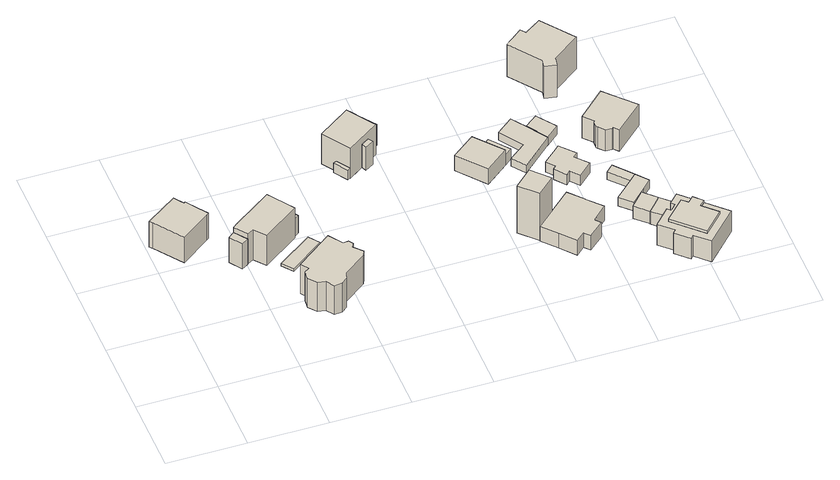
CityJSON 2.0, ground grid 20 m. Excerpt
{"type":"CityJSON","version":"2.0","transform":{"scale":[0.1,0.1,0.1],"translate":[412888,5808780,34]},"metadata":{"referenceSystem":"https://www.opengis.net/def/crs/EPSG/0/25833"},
"CityObjects":{
"building1":{"type":"Building","attributes":{"Gemeindeschluessel":"11000009","function":"31001_1010"},"address":[{"country":"Germany","locality":"Berlin","thoroughfareNumber":"28","thoroughfareName":"Im Haselwinkel"}],"children":["building1-1","building1-2"]},
"building1-1":{"type":"BuildingPart","attributes":{"BezugspunktDach":"2200","measuredHeight":10,"storeysAboveGround":2},"parents":["building1"],"geometry":[{"type":"Solid","lod":"1","boundaries":[[[[0,1,2,3,4,5,6,7,8]],[[9,10,11,12,13,14,15,16,17]],[[9,17,8,7]],[[10,9,7,6]],[[11,10,6,5]],[[12,11,5,4],[18,19,20,21]],[[13,12,4,3]],[[14,13,3,2]],[[15,14,2,1]],[[16,15,1,0]],[[17,16,0,8]],[[20,19,18,21]]]]}]},
"building1-2":{"type":"BuildingPart","attributes":{"BezugspunktDach":"2200","measuredHeight":3.92,"storeysAboveGround":2},"parents":["building1"],"geometry":[{"type":"MultiSurface","lod":"1","boundaries":[[[20,22,23,21]],[[24,25,19,18]],[[24,18,21,23]],[[25,24,23,22]],[[19,25,22,20]],[[26,18,19,27,20,21]]]}]},
"building2":{"type":"Building","attributes":{"Gemeindeschluessel":"11000009","BezugspunktDach":"2200","function":"31001_2000","measuredHeight":7.88,"storeysAboveGround":1},"address":[{"country":"Germany","locality":"Berlin","thoroughfareNumber":"30 (1)","thoroughfareName":"Im Haselwinkel"}],"geometry":[{"type":"Solid","lod":"1","boundaries":[[[[28,29,30,31]],[[32,33,34,35]],[[32,35,31,30]],[[33,32,30,29]],[[34,33,29,28]],[[35,34,28,31]]]]}]},
"building3":{"type":"Building","attributes":{"Gemeindeschluessel":"11000009","function":"31001_1010"},"address":[{"country":"Germany","locality":"Berlin","thoroughfareNumber":"30","thoroughfareName":"Im Haselwinkel"}],"children":["building3-1","building3-2"]},
"building3-1":{"type":"BuildingPart","attributes":{"BezugspunktDach":"2200","measuredHeight":11.78,"storeysAboveGround":2},"parents":["building3"],"geometry":[{"type":"MultiSurface","lod":"1","boundaries":[[[36,37,38,39,40,41,42,43]],[[44,45,46,47,48,49,50,51]],[[44,51,43,42]],[[45,44,42,41]],[[46,45,41,40]],[[52,53,54,55,47,46,40,39]],[[48,47,39,38]],[[49,48,38,37]],[[50,49,37,36]],[[51,50,36,43]],[[55,54,53,52]]]}]},
"building3-2":{"type":"BuildingPart","attributes":{"BezugspunktDach":"2200","measuredHeight":5.42,"storeysAboveGround":2},"parents":["building3"],"geometry":[{"type":"Solid","lod":"1","boundaries":[[[[52,56,57,53]],[[58,59,55,54]],[[58,54,53,57]],[[59,58,57,56]],[[55,59,56,52]],[[54,55,52,53]]]]}]},
"building4":{"type":"Building","attributes":{"Gemeindeschluessel":"11000009","BezugspunktDach":"2200","function":"31001_1010","measuredHeight":9.08,"storeysAboveGround":2},"address":[{"country":"Germany","locality":"Berlin","thoroughfareNumber":"32","thoroughfareName":"Im Haselwinkel"}],"geometry":[{"type":"Solid","lod":"1","boundaries":[[[[60,61,62,63,64,65,66,67,68,69,70,71,72,73,74,75,76]],[[77,78,79,80,81,82,83,84,85,86,87,88,89,90,91,92,93]],[[77,93,76,75]],[[78,77,75,74]],[[79,78,74,73]],[[80,79,73,72]],[[81,80,72,71]],[[82,81,71,70]],[[83,82,70,69]],[[84,83,69,68]],[[85,84,68,67]],[[86,85,67,66]],[[87,86,66,65]],[[88,87,65,64]],[[89,88,64,63]],[[90,89,63,62]],[[91,90,62,61]],[[92,91,61,60]],[[93,92,60,76]]]]}]},
"building5":{"type":"Building","attributes":{"Gemeindeschluessel":"11000009","BezugspunktDach":"2200","function":"31001_2000","measuredHeight":0.751,"storeysAboveGround":1},"address":[{"country":"Germany","locality":"Berlin","thoroughfareNumber":"30 (2)","thoroughfareName":"Im Haselwinkel"}],"geometry":[{"type":"Solid","lod":"1","boundaries":[[[[94,95,96,97]],[[98,99,100,101]],[[98,101,97,96]],[[99,98,96,95]],[[100,99,95,94]],[[101,100,94,97]]]]}]},
"building6":{"type":"Building","attributes":{"Gemeindeschluessel":"11000009","function":"31001_1010"},"address":[{"country":"Germany","locality":"Berlin","thoroughfareNumber":"29","thoroughfareName":"Im Haselwinkel"}],"children":["building6-1","building6-2","building6-3","building6-4"]},
"building6-1":{"type":"BuildingPart","attributes":{"BezugspunktDach":"2200","measuredHeight":10.92,"storeysAboveGround":2},"parents":["building6"],"geometry":[{"type":"MultiSurface","lod":"1","boundaries":[[[102,103,104,105,106,107]],[[108,109,110,111,112,113]],[[108,113,107,106]],[[109,108,106,105]],[[114,115,105,104]],[[111,110,104,103]],[[112,111,103,102],[116,117,118,119]],[[113,112,120,121,122,123,102,107]],[[110,109,115,114]],[[118,117,116,119]],[[123,122,121,120]]]}]},
"building6-2":{"type":"BuildingPart","attributes":{"BezugspunktDach":"2200","measuredHeight":3.04,"storeysAboveGround":2},"parents":["building6"],"geometry":[{"type":"Solid","lod":"1","boundaries":[[[[124,123,122,125]],[[121,120,126,127]],[[121,127,125,122]],[[126,120,123,124]],[[127,126,124,125]],[[121,122,123,120]]]]}]},
"building6-3":{"type":"BuildingPart","attributes":{"BezugspunktDach":"2200","measuredHeight":6.62,"storeysAboveGround":2},"parents":["building6"],"geometry":[{"type":"Solid","lod":"1","boundaries":[[[[114,128,129,115]],[[130,131,110,109]],[[130,109,115,129]],[[131,130,129,128]],[[110,131,128,114]],[[110,114,115,109]]]]}]},
"building6-4":{"type":"BuildingPart","attributes":{"BezugspunktDach":"2200","measuredHeight":7.17,"storeysAboveGround":2},"parents":["building6"],"geometry":[{"type":"Solid","lod":"1","boundaries":[[[[132,133,119,118]],[[116,134,135,117]],[[134,116,119,133]],[[135,134,133,132]],[[117,135,132,118]],[[116,117,118,119]]]]}]},
"building7":{"type":"Building","attributes":{"Gemeindeschluessel":"11000009","BezugspunktDach":"2200","function":"51009_1610","measuredHeight":3,"storeysAboveGround":0},"address":[{"country":"Germany","locality":"Berlin"}],"geometry":[{"type":"Solid","lod":"1","boundaries":[[[[136,137,138,139]],[[140,130,109,108]],[[140,108,139,138]],[[130,140,138,137]],[[109,130,137,136]],[[108,109,136,139]]]]}]},
"building8":{"type":"Building","attributes":{"Gemeindeschluessel":"11000009","BezugspunktDach":"2200","function":"31001_2000","measuredHeight":14.79,"storeysAboveGround":1},"address":[{"country":"Germany","locality":"Berlin","thoroughfareNumber":"35 (1)","thoroughfareName":"Im Haselwinkel"}],"geometry":[{"type":"Solid","lod":"1","boundaries":[[[[141,142,143,144]],[[145,146,147,148]],[[145,148,144,143]],[[146,145,143,142]],[[147,146,142,141]],[[148,147,141,144]]]]}]},
"building9":{"type":"Building","attributes":{"Gemeindeschluessel":"11000009","function":"31001_1010"},"address":[{"country":"Germany","locality":"Berlin","thoroughfareNumber":"33","thoroughfareName":"Im Haselwinkel"}],"children":["building9-1","building9-2"]},
"building9-1":{"type":"BuildingPart","attributes":{"BezugspunktDach":"2200","measuredHeight":6.4,"storeysAboveGround":1},"parents":["building9"],"geometry":[{"type":"MultiSurface","lod":"1","boundaries":[[[149,150,151,152]],[[153,154,155,156]],[[153,156,152,151]],[[157,158,159,153,151,150]],[[155,154,150,149]],[[156,155,149,152]],[[160,154,161,159,158,157]]]}]},
"building9-2":{"type":"BuildingPart","attributes":{"BezugspunktDach":"2200","measuredHeight":3.19,"storeysAboveGround":1},"parents":["building9"],"geometry":[{"type":"Solid","lod":"1","boundaries":[[[[157,162,163,158]],[[164,165,154,159]],[[164,159,158,163]],[[165,164,163,162]],[[154,165,162,157]],[[159,154,157,158]]]]}]},
"building10":{"type":"Building","attributes":{"Gemeindeschluessel":"11000009","BezugspunktDach":"2200","function":"31001_1010","measuredHeight":5.5,"storeysAboveGround":1},"address":[{"country":"Germany","locality":"Berlin","thoroughfareNumber":"35","thoroughfareName":"Im Haselwinkel"}],"geometry":[{"type":"Solid","lod":"1","boundaries":[[[[166,167,168,169,170,171,172,173,174,175,176,177]],[[178,179,180,181,182,183,184,185,186,187,188,189]],[[178,189,177,176]],[[179,178,176,175]],[[180,179,175,174]],[[181,180,174,173]],[[182,181,173,172]],[[183,182,172,171]],[[184,183,171,170]],[[185,184,170,169]],[[186,185,169,168]],[[187,186,168,167]],[[188,187,167,166]],[[189,188,166,177]]]]}]},
"building11":{"type":"Building","attributes":{"Gemeindeschluessel":"11000009","BezugspunktDach":"2200","function":"31001_2000","measuredHeight":2.38,"storeysAboveGround":1},"address":[{"country":"Germany","locality":"Berlin","thoroughfareNumber":"33 (1)","thoroughfareName":"Im Haselwinkel"}],"geometry":[{"type":"Solid","lod":"1","boundaries":[[[[190,191,192,193,194,195,196]],[[197,198,199,200,201,202,203]],[[197,203,196,195]],[[198,197,195,194]],[[199,198,194,193]],[[200,199,193,192]],[[201,200,192,191]],[[202,201,191,190]],[[203,202,190,196]]]]}]},
"building12":{"type":"Building","attributes":{"Gemeindeschluessel":"11000009","BezugspunktDach":"2200","function":"31001_1010","measuredHeight":4.69,"storeysAboveGround":1},"address":[{"country":"Germany","locality":"Berlin","thoroughfareNumber":"35 (3)","thoroughfareName":"Im Haselwinkel"}],"geometry":[{"type":"Solid","lod":"1","boundaries":[[[[204,205,206,207,208,209,210,211,212,213,214]],[[215,216,217,218,219,220,221,222,223,224,225]],[[215,225,214,213]],[[216,215,213,212]],[[217,216,212,211]],[[218,217,211,210]],[[219,218,210,209]],[[220,219,209,208]],[[221,220,208,207]],[[222,221,207,206]],[[223,222,206,205]],[[224,223,205,204]],[[225,224,204,214]]]]}]},
"building13":{"type":"Building","attributes":{"Gemeindeschluessel":"11000009","BezugspunktDach":"2200","function":"31001_2000","measuredHeight":3.27,"storeysAboveGround":1},"address":[{"country":"Germany","locality":"Berlin","thoroughfareNumber":"20 (1)","thoroughfareName":"Bogenstraße"}],"geometry":[{"type":"Solid","lod":"1","boundaries":[[[[226,227,228,229]],[[230,231,232,233]],[[230,233,229,228]],[[231,230,228,227]],[[232,231,227,226]],[[233,232,226,229]]]]}]},
"building14":{"type":"Building","attributes":{"Gemeindeschluessel":"11000009","BezugspunktDach":"2200","function":"31001_2723","measuredHeight":4.35,"storeysAboveGround":1},"address":[{"country":"Germany","locality":"Berlin","thoroughfareNumber":"37 (2)","thoroughfareName":"Im Haselwinkel"}],"geometry":[{"type":"Solid","lod":"1","boundaries":[[[[234,235,236,237,238]],[[239,240,241,242,243]],[[239,243,238,237]],[[240,239,237,236]],[[241,240,236,235]],[[242,241,235,234]],[[243,242,234,238]]]]}]},
"building15":{"type":"Building","attributes":{"Gemeindeschluessel":"11000009","BezugspunktDach":"2200","function":"31001_2000","measuredHeight":2.53,"storeysAboveGround":1},"address":[{"country":"Germany","locality":"Berlin","thoroughfareNumber":"35 (2)","thoroughfareName":"Im Haselwinkel"}],"geometry":[{"type":"Solid","lod":"1","boundaries":[[[[244,245,246,247,248,249]],[[250,251,252,253,254,255]],[[250,255,249,248]],[[251,250,248,247]],[[252,251,247,246]],[[253,252,246,245]],[[254,253,245,244]],[[255,254,244,249]]]]}]},
"building16":{"type":"Building","attributes":{"Gemeindeschluessel":"11000009","BezugspunktDach":"2200","function":"51009_1610","measuredHeight":2.32,"storeysAboveGround":0},"address":[{"country":"Germany","locality":"Berlin"}],"geometry":[{"type":"Solid","lod":"1","boundaries":[[[[248,247,256,257]],[[258,259,260,261]],[[258,261,257,256]],[[259,258,256,247]],[[260,259,247,248]],[[261,260,248,257]]]]}]},
"building17":{"type":"Building","attributes":{"Gemeindeschluessel":"11000009","BezugspunktDach":"2200","function":"51009_1611","measuredHeight":4.43,"storeysAboveGround":0},"address":[{"country":"Germany","locality":"Berlin"}],"geometry":[{"type":"Solid","lod":"1","boundaries":[[[[262,263,264,265,266,236,235,234]],[[267,268,269,270,271,272,273,274]],[[267,274,234,235]],[[268,267,235,236]],[[269,268,236,266]],[[270,269,266,265]],[[271,270,265,264]],[[272,271,264,263]],[[273,272,263,262]],[[274,273,262,234]]]]}]},
"building18":{"type":"Building","attributes":{"Gemeindeschluessel":"11000009","function":"31001_1010"},"address":[{"country":"Germany","locality":"Berlin","thoroughfareNumber":"37","thoroughfareName":"Im Haselwinkel"}],"children":["building18-1","building18-2"]},
"building18-1":{"type":"BuildingPart","attributes":{"BezugspunktDach":"2200","measuredHeight":7.93,"storeysAboveGround":2},"parents":["building18"],"geometry":[{"type":"MultiSurface","lod":"1","boundaries":[[[275,276,277,278,279,280,281,282]],[[283,284,285,286,287,288,289,290]],[[291,292,282,281]],[[284,293,291,281,280]],[[294,293,295,280,279]],[[286,285,279,278]],[[287,296,297,278,277]],[[288,298,296,299,277,276]],[[300,298,276,275]],[[290,292,300,289,275,282]],[[301,283,290,292,291]],[[283,291,293,284]],[[302,285,284,295,293,294]],[[286,297,296,287]],[[287,299,296,298,288]],[[289,288,298,300]],[[289,300,292,290]]]}]},
"building18-2":{"type":"BuildingPart","attributes":{"BezugspunktDach":"2200","measuredHeight":6.48,"storeysAboveGround":2},"parents":["building18"],"geometry":[{"type":"MultiSurface","lod":"1","boundaries":[[[303,304,305,306,307,308,297,296,298,300,292,291,293,294,309,310,311,312,313,314,315,316]],[[317,318,319,320,321,322,323,285,284,283,290,289,288,287,286,324,325,326,327,328,329,330]],[[317,330,316,315]],[[318,317,315,314]],[[319,318,314,313]],[[320,319,313,312]],[[321,320,312,311]],[[322,321,311,310]],[[323,322,310,309]],[[285,323,309,294]],[[284,285,331,285,284,293]],[[283,284,283,291]],[[290,283,290,292]],[[289,290,292,290,289,300]],[[289,300,289,288]],[[287,288,298,288,287,296]],[[286,287,296,287,286,297]],[[324,286,297,308]],[[325,324,308,307]],[[326,325,307,306]],[[327,326,306,305]],[[328,327,305,304]],[[329,328,304,303]],[[330,329,303,316]],[[294,293,284,285,331]],[[293,291,283,284]],[[332,291,292,290,283]],[[288,289,300,298]]]}]},
"building19":{"type":"Building","attributes":{"Gemeindeschluessel":"11000009","function":"31001_1010"},"address":[{"country":"Germany","locality":"Berlin","thoroughfareNumber":"20","thoroughfareName":"Bogenstraße"}],"children":["building19-1","building19-2"]},
"building19-1":{"type":"BuildingPart","attributes":{"BezugspunktDach":"2200","measuredHeight":10.15,"storeysAboveGround":3},"parents":["building19"],"geometry":[{"type":"MultiSurface","lod":"1","boundaries":[[[333,334,335,336,337,338,339,340,341,342,343]],[[344,345,346,347,348,349,350,351,352,353,354]],[[344,354,343,342]],[[345,344,342,341]],[[346,345,341,340]],[[347,346,340,339]],[[355,356,339,338]],[[349,348,338,337]],[[350,349,337,336]],[[351,350,336,335]],[[352,351,335,334]],[[353,352,334,333]],[[354,353,333,343]],[[348,347,356,355]]]}]},
"building19-2":{"type":"BuildingPart","attributes":{"BezugspunktDach":"2200","measuredHeight":7.53,"storeysAboveGround":3},"parents":["building19"],"geometry":[{"type":"MultiSurface","lod":"1","boundaries":[[[355,357,358,356]],[[359,360,348,347]],[[359,347,356,358]],[[360,359,358,357]],[[348,360,357,355]],[[347,348,361,355,356]]]}]},
"building20":{"type":"Building","attributes":{"Gemeindeschluessel":"11000009","BezugspunktDach":"2200","function":"31001_1010","measuredHeight":8.82,"storeysAboveGround":1},"address":[{"country":"Germany","locality":"Berlin","thoroughfareNumber":"21","thoroughfareName":"Bogenstraße"}],"geometry":[{"type":"Solid","lod":"1","boundaries":[[[[362,363,364,365,366,367,368,369,370,371,372,373]],[[374,375,376,377,378,379,380,381,382,383,384,385]],[[374,385,373,372]],[[375,374,372,371]],[[376,375,371,370]],[[377,376,370,369]],[[378,377,369,368]],[[379,378,368,367]],[[380,379,367,366]],[[381,380,366,365]],[[382,381,365,364]],[[383,382,364,363]],[[384,383,363,362]],[[385,384,362,373]]]]}]}
},
"vertices":[
[13,473,90],[64,404,90],[138,457,90],[143,461,90],[125,486,90],[105,515,90],[102,511,90],[85,535,90],[6,481,90],[85,535,10],[102,511,10],[105,515,10],[125,486,10],[143,461,10],[138,457,10],[64,404,10],[13,473,10],[6,481,10],[105,515,11],[125,486,11],[125,486,50],[105,515,50],
[139,495,50],[117,524,50],[117,524,11],[139,495,11],[105,515,16],[125,486,22],
[183,343,85],[200,354,85],[177,386,85],[162,374,85],[177,386,6],[200,354,6],[183,343,6],[162,374,6],
[200,354,101],[216,363,101],[240,334,101],[331,399,101],[298,447,101],[286,463,101],[189,395,101],[177,386,101],[189,395,7],[286,463,7],[298,447,7],[331,399,7],[240,334,7],[216,363,7],[200,354,7],[177,386,7],[331,399,66],[298,447,66],[298,447,12],[331,399,12],
[342,407,66],[309,453,66],[309,453,12],[342,407,12],
[297,152,97],[316,149,97],[330,129,97],[350,132,97],[364,143,97],[369,159,97],[427,202,97],[432,215,97],[412,236,97],[418,247,97],[410,258,97],[397,257,97],[372,291,97],[280,222,97],[294,203,97],[282,196,97],[280,173,97],[282,196,6],[294,203,6],[280,222,6],[372,291,6],[397,257,6],[410,258,6],[418,247,6],[412,236,6],[432,215,6],[427,202,6],[369,159,6],[364,143,6],[350,132,6],[330,129,6],[316,149,6],[297,152,6],[280,173,6],
[290,293,16],[377,356,16],[357,382,16],[269,320,16],[357,382,9],[377,356,9],[290,293,9],[269,320,9],
[513,530,113],[595,585,113],[587,596,113],[555,643,113],[548,653,113],[467,598,113],[548,653,19],[555,643,19],[587,596,19],[595,585,19],[513,530,19],[467,598,19],[587,596,85],[555,643,85],[570,568,19],[550,555,19],[550,555,91],[570,568,91],[513,530,21],[491,563,21],[491,563,51],[513,530,51],
[506,525,51],[483,559,51],[506,525,21],[483,559,21],
[607,612,85],[576,655,85],[576,655,19],[607,612,19],
[556,542,91],[578,556,91],[578,556,19],[556,542,19],
[555,643,49],[576,655,49],[568,667,49],[548,653,49],[568,667,19],
[853,195,160],[897,235,160],[857,278,160],[813,237,160],[857,278,12],[897,235,12],[853,195,12],[813,237,12],
[804,406,65],[862,452,65],[805,520,65],[747,475,65],[805,520,17],[862,452,17],[804,406,17],[747,475,17],[862,452,49],[823,499,49],[823,499,17],[862,452,35],[840,479,17],
[881,467,49],[843,515,49],[843,515,17],[881,467,17],
[886,159,56],[918,122,56],[940,142,56],[953,128,56],[990,160,56],[978,174,56],[1015,209,56],[982,245,56],[981,247,56],[949,282,56],[897,235,56],[853,195,56],[897,235,10],[949,282,10],[981,247,10],[982,245,10],[1015,209,10],[978,174,10],[990,160,10],[953,128,10],[940,142,10],[918,122,10],[886,159,10],[853,195,10],
[899,414,39],[977,484,39],[943,535,39],[918,571,39],[876,538,39],[916,480,39],[874,447,39],[916,480,15],[876,538,15],[918,571,15],[943,535,15],[977,484,15],[899,414,15],[874,447,15],
[959,382,46],[951,374,46],[973,346,46],[983,356,46],[1002,333,46],[1036,365,46],[1008,397,46],[1020,406,46],[987,443,46],[977,434,46],[942,403,46],[977,434,14],[987,443,14],[1020,406,14],[1008,397,14],[1036,365,14],[1002,333,14],[983,356,14],[973,346,14],[951,374,14],[959,382,14],[942,403,14],
[977,484,41],[1009,511,41],[974,559,41],[943,535,41],[974,559,14],[1009,511,14],[977,484,14],[943,535,14],
[1112,169,44],[1129,187,44],[1146,206,44],[1115,236,44],[1081,199,44],[1115,236,5],[1146,206,5],[1129,187,5],[1112,169,5],[1081,199,5],
[1091,221,32],[1127,256,32],[1150,279,32],[1125,309,32],[1109,293,32],[1062,249,32],[1109,293,6],[1125,309,6],[1150,279,6],[1127,256,6],[1091,221,6],[1062,249,6],
[1086,355,32],[1068,337,32],[1086,355,8],[1125,309,8],[1109,293,8],[1068,337,8],
[1142,141,44],[1143,142,44],[1157,157,44],[1159,159,44],[1176,177,44],[1129,187,4],[1146,206,4],[1176,177,4],[1159,159,4],[1157,157,4],[1143,142,4],[1142,141,4],[1112,169,4],
[1202,34,73],[1251,85,73],[1216,119,73],[1230,133,73],[1209,153,73],[1195,139,73],[1181,152,73],[1132,102,73],[1181,152,1],[1195,139,1],[1209,153,1],[1230,133,1],[1216,119,1],[1251,85,1],[1202,34,1],[1132,102,1],[1181,152,66],[1132,102,66],[1195,139,66],[1209,153,66],[1195,139,26],[1216,119,66],[1230,133,66],[1251,85,66],[1216,119,21],[1202,34,66],[1181,152,23],[1209,153,28],
[1137,69,66],[1130,62,66],[1162,31,66],[1169,38,66],[1203,6,66],[1279,85,66],[1180,181,66],[1176,177,66],[1157,157,66],[1165,149,66],[1151,134,66],[1143,142,66],[1142,141,66],[1104,101,66],[1142,141,1],[1143,142,1],[1151,134,1],[1165,149,1],[1157,157,1],[1176,177,1],[1180,181,1],[1279,85,1],[1203,6,1],[1169,38,1],[1162,31,1],[1130,62,1],[1137,69,1],[1104,101,1],[1209,153,43],[1181,152,62],
[1027,658,111],[1023,638,111],[1053,633,111],[1057,653,111],[1126,704,111],[1118,714,111],[1094,746,111],[1064,785,111],[1023,758,111],[1013,770,111],[968,736,111],[1013,770,10],[1023,758,10],[1064,785,10],[1094,746,10],[1118,714,10],[1126,704,10],[1057,653,10],[1053,633,10],[1023,638,10],[1027,658,10],[968,736,10],[1118,714,85],[1094,746,85],
[1134,726,85],[1110,758,85],[1110,758,10],[1134,726,10],[1118,714,59],
[1083,463,75],[1081,461,75],[1080,446,75],[1084,442,75],[1097,427,75],[1113,427,75],[1115,429,75],[1127,416,75],[1197,481,75],[1164,516,75],[1130,552,75],[1061,487,75],[1130,552,8],[1164,516,8],[1197,481,8],[1127,416,8],[1115,429,8],[1113,427,8],[1097,427,8],[1084,442,8],[1080,446,8],[1081,461,8],[1083,463,8],[1061,487,8]
]}
